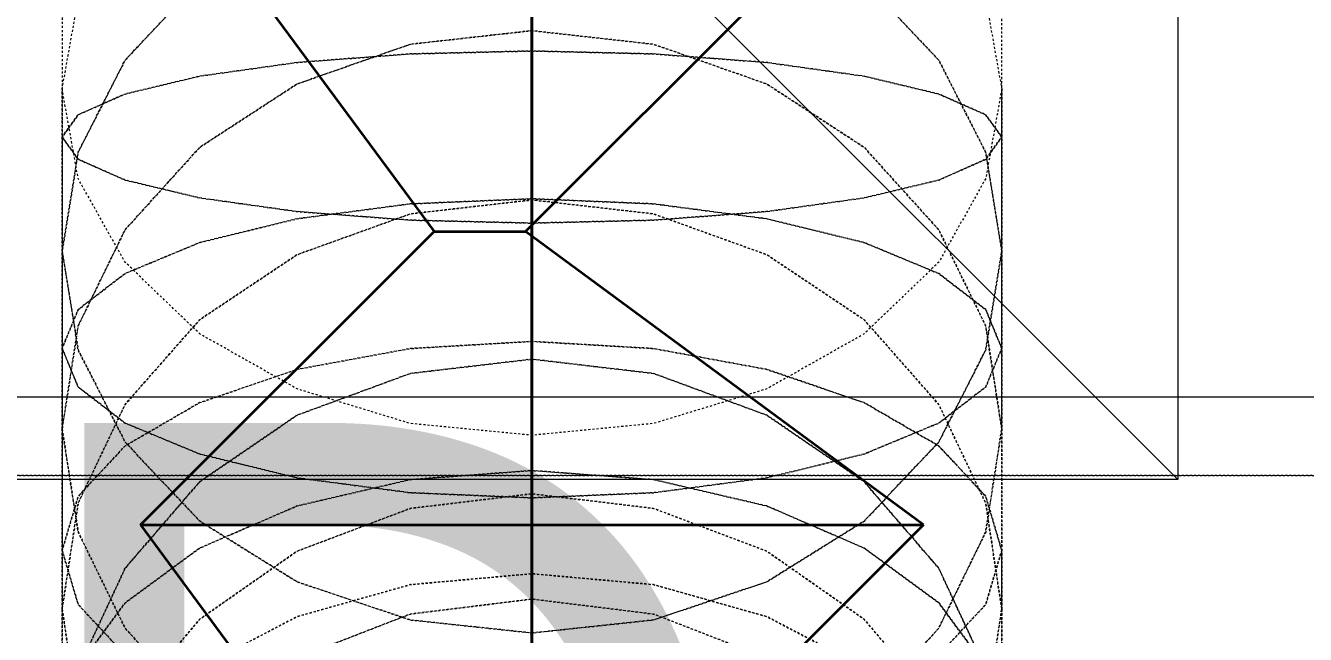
# Model space of a CAD drawing. Header units: inches. Extents: x -83664 to 20107, y -47222 to 19398.
# Drawn here: x -12824.1 to -12497.2, y -36042.6 to -35887 of the extents above; entities that cross this region are included whole.
import ezdxf

# ---------------------------------------------------------------- set-up
doc = ezdxf.new("R2010")
doc.units = ezdxf.units.IN
doc.header["$MEASUREMENT"] = 0
doc.linetypes.add('Center', pattern=[29.999999, 12, -6, 6, -6])
doc.linetypes.add('Hidden 0_50', pattern=[1.0584, 0.5292, -0.5292])
for name, color, linetype, lineweight in [('A-DETL-GENF', 7, 'Continuous', 9), ('M-HVAC-CDFF', 7, 'Continuous', 9), ('M-HVAC-DUCT-CNTR', 7, 'Center', 9), ('M-HVAC-DUCT-IDEN', 7, 'Continuous', 18)]:
    doc.layers.add(name, color=color, linetype=linetype, lineweight=lineweight)
doc.layers.add('M-HVAC-DUCT', color=7, linetype='Continuous', lineweight=9, true_color=0xffe97f)
doc.layers.add('M-HVAC-DUCT-PATT', color=7, linetype='Continuous', lineweight=35, true_color=0x007f00)
doc.styles.add('Arial Narrow_21', font='ARIALN.TTF', dxfattribs={"height": 240})

# ---------------------------------------------------------------- blocks, each defined once
blk = doc.blocks.new('GCE-AT-Return Air Rectangular Diffuser - 230x230-V39-FIRST FLOOR AC CONDITIONING LAYOUT - PART A')
at = {"layer": 'A-DETL-GENF'}
for p, q in [((-165, 165), (165, -165)), ((165, 165), (165, -165)), ((165, -165), (-165, -165))]:
    blk.add_line(p, q, dxfattribs=at)
blk = doc.blocks.new('TEMW-SMBZ-HO-BM-HVAC-00002_rvt-1-FIRST FLOOR AC CONDITIONING LAYOUT - PART A')
at = {"layer": 'M-HVAC-DUCT', "color": 6, "linetype": 'Hidden 0_50', "true_color": 0xff00ff}
for p, q in [((138641.87, 62499.97), (138641.87, 62456.75)), ((138641.87, 62499.97), (138641.87, 62456.75)), ((138881.87, 62456.75), (138881.87, 62499.97)), ((138881.87, 62456.75), (138881.87, 62499.97)), ((138641.87, 62469.03), (138641.87, 62427.6)), ((138641.87, 62427.6), (138641.87, 62469.03)), ((138881.87, 62427.6), (138881.87, 62469.03)), ((138881.87, 62469.03), (138881.87, 62427.6)), ((138641.87, 62456.75), (138641.87, 62402.75)), ((138641.87, 62456.75), (138641.87, 62402.75)), ((138881.87, 62402.75), (138881.87, 62456.75)), ((138881.87, 62402.75), (138881.87, 62456.75)), ((138641.87, 62427.6), (138641.87, 62382.14)), ((138641.87, 62382.14), (138641.87, 62427.6)), ((138881.87, 62382.14), (138881.87, 62427.6)), ((138881.87, 62427.6), (138881.87, 62382.14)), ((138641.87, 62402.75), (138641.87, 62351.1)), ((138641.87, 62402.75), (138641.87, 62351.1)), ((138881.87, 62351.1), (138881.87, 62402.75)), ((138881.87, 62351.1), (138881.87, 62402.75)), ((138641.87, 62382.14), (138641.87, 62336.14)), ((138641.87, 62336.14), (138641.87, 62382.14)), ((138881.87, 62336.14), (138881.87, 62382.14)), ((138881.87, 62382.14), (138881.87, 62336.14)), ((138641.87, 62351.1), (138641.87, 62303.89)), ((138641.87, 62351.1), (138641.87, 62303.89)), ((138881.87, 62303.89), (138881.87, 62351.1)), ((138881.87, 62303.89), (138881.87, 62351.1)), ((138641.87, 62336.14), (138641.87, 62293.09)), ((138641.87, 62293.09), (138641.87, 62336.14)), ((138881.87, 62293.09), (138881.87, 62336.14)), ((138881.87, 62336.14), (138881.87, 62293.09))]:
    blk.add_line(p, q, dxfattribs=at)
at = {"layer": 'M-HVAC-DUCT', "color": 30, "true_color": 0xff7f00}
blk.add_line((139940.2, 62390.24), (134799.47, 62390.24), dxfattribs=at)
blk.add_line((139940.2, 62390.24), (134799.47, 62390.24), dxfattribs=at)
at = {"layer": 'M-HVAC-DUCT', "color": 30, "linetype": 'Hidden 0_50', "true_color": 0xff7f00}
for p, q in [((134799.47, 62370.24), (139940.2, 62370.24)), ((139940.2, 62370.24), (134799.47, 62370.24))]:
    blk.add_line(p, q, dxfattribs=at)
at = {"layer": 'M-HVAC-DUCT', "color": 6, "linetype": 'Hidden 0_50', "true_color": 0xff00ff, "flags": 128}
for points in [[(138641.87, 62469.03), (138645.96, 62491.94), (138657.94, 62513.28), (138677.01, 62531.62), (138701.87, 62545.68), (138730.81, 62554.52), (138761.87, 62557.54), (138792.93, 62554.52), (138821.87, 62545.68), (138846.72, 62531.62), (138865.79, 62513.28), (138877.78, 62491.94), (138881.87, 62469.03)], [(138641.87, 62427.6), (138645.96, 62452.86), (138657.94, 62476.4), (138677.01, 62496.61), (138701.87, 62512.13), (138730.81, 62521.88), (138761.87, 62525.2), (138792.93, 62521.88), (138821.87, 62512.13), (138846.72, 62496.61), (138865.79, 62476.4), (138877.78, 62452.86), (138881.87, 62427.6)], [(138881.87, 62427.6), (138877.78, 62452.86), (138865.79, 62476.4), (138846.72, 62496.61), (138821.87, 62512.13), (138792.93, 62521.88), (138761.87, 62525.2), (138730.81, 62521.88), (138701.87, 62512.13), (138677.01, 62496.61), (138657.94, 62476.4), (138645.96, 62452.86), (138641.87, 62427.6)], [(138641.87, 62382.14), (138645.96, 62408.49), (138657.94, 62433.04), (138677.01, 62454.12), (138701.87, 62470.3), (138730.81, 62480.46), (138761.87, 62483.93), (138792.93, 62480.46), (138821.87, 62470.3), (138846.72, 62454.12), (138865.79, 62433.04), (138877.78, 62408.49), (138881.87, 62382.14)], [(138881.87, 62382.14), (138877.78, 62408.49), (138865.79, 62433.04), (138846.72, 62454.12), (138821.87, 62470.3), (138792.93, 62480.46), (138761.87, 62483.93), (138730.81, 62480.46), (138701.87, 62470.3), (138677.01, 62454.12), (138657.94, 62433.04), (138645.96, 62408.49), (138641.87, 62382.14)], [(138641.87, 62456.75), (138645.96, 62462.44), (138657.94, 62467.74), (138677.01, 62472.3), (138701.87, 62475.8), (138730.81, 62477.99), (138761.87, 62478.74), (138792.93, 62477.99), (138821.87, 62475.8), (138846.72, 62472.3), (138865.79, 62467.74), (138877.78, 62462.44), (138881.87, 62456.75)], [(138881.87, 62456.75), (138877.78, 62462.44), (138865.79, 62467.74), (138846.72, 62472.3), (138821.87, 62475.8), (138792.93, 62477.99), (138761.87, 62478.74), (138730.81, 62477.99), (138701.87, 62475.8), (138677.01, 62472.3), (138657.94, 62467.74), (138645.96, 62462.44), (138641.87, 62456.75)], [(138881.87, 62469.03), (138877.78, 62446.12), (138865.79, 62424.77), (138846.72, 62406.44), (138821.87, 62392.38), (138792.93, 62383.53), (138761.87, 62380.52), (138730.81, 62383.53), (138701.87, 62392.38), (138677.01, 62406.44), (138657.94, 62424.77), (138645.96, 62446.12), (138641.87, 62469.03)], [(138881.87, 62456.75), (138877.78, 62451.05), (138865.79, 62445.75), (138846.72, 62441.19), (138821.87, 62437.7), (138792.93, 62435.5), (138761.87, 62434.75), (138730.81, 62435.5), (138701.87, 62437.7), (138677.01, 62441.19), (138657.94, 62445.75), (138645.96, 62451.05), (138641.87, 62456.75)], [(138641.87, 62456.75), (138645.96, 62451.05), (138657.94, 62445.75), (138677.01, 62441.19), (138701.87, 62437.7), (138730.81, 62435.5), (138761.87, 62434.75), (138792.93, 62435.5), (138821.87, 62437.7), (138846.72, 62441.19), (138865.79, 62445.75), (138877.78, 62451.05), (138881.87, 62456.75)], [(138641.87, 62402.75), (138645.96, 62412.65), (138657.94, 62421.86), (138677.01, 62429.78), (138701.87, 62435.85), (138730.81, 62439.67), (138761.87, 62440.97), (138792.93, 62439.67), (138821.87, 62435.85), (138846.72, 62429.78), (138865.79, 62421.86), (138877.78, 62412.65), (138881.87, 62402.75)], [(138881.87, 62402.75), (138877.78, 62412.65), (138865.79, 62421.86), (138846.72, 62429.78), (138821.87, 62435.85), (138792.93, 62439.67), (138761.87, 62440.97), (138730.81, 62439.67), (138701.87, 62435.85), (138677.01, 62429.78), (138657.94, 62421.86), (138645.96, 62412.65), (138641.87, 62402.75)], [(138641.87, 62336.14), (138645.96, 62363.19), (138657.94, 62388.41), (138677.01, 62410.06), (138701.87, 62426.67), (138730.81, 62437.11), (138761.87, 62440.67), (138792.93, 62437.11), (138821.87, 62426.67), (138846.72, 62410.06), (138865.79, 62388.41), (138877.78, 62363.19), (138881.87, 62336.14)], [(138881.87, 62336.14), (138877.78, 62363.19), (138865.79, 62388.41), (138846.72, 62410.06), (138821.87, 62426.67), (138792.93, 62437.11), (138761.87, 62440.67), (138730.81, 62437.11), (138701.87, 62426.67), (138677.01, 62410.06), (138657.94, 62388.41), (138645.96, 62363.19), (138641.87, 62336.14)], [(138881.87, 62427.6), (138877.78, 62402.34), (138865.79, 62378.8), (138846.72, 62358.58), (138821.87, 62343.07), (138792.93, 62333.32), (138761.87, 62330), (138730.81, 62333.32), (138701.87, 62343.07), (138677.01, 62358.58), (138657.94, 62378.8), (138645.96, 62402.34), (138641.87, 62427.6)], [(138641.87, 62427.6), (138645.96, 62402.34), (138657.94, 62378.8), (138677.01, 62358.58), (138701.87, 62343.07), (138730.81, 62333.32), (138761.87, 62330), (138792.93, 62333.32), (138821.87, 62343.07), (138846.72, 62358.58), (138865.79, 62378.8), (138877.78, 62402.34), (138881.87, 62427.6)], [(138641.87, 62351.1), (138645.96, 62364.92), (138657.94, 62377.8), (138677.01, 62388.87), (138701.87, 62397.36), (138730.81, 62402.69), (138761.87, 62404.51), (138792.93, 62402.69), (138821.87, 62397.36), (138846.72, 62388.87), (138865.79, 62377.8), (138877.78, 62364.92), (138881.87, 62351.1)], [(138881.87, 62351.1), (138877.78, 62364.92), (138865.79, 62377.8), (138846.72, 62388.87), (138821.87, 62397.36), (138792.93, 62402.69), (138761.87, 62404.51), (138730.81, 62402.69), (138701.87, 62397.36), (138677.01, 62388.87), (138657.94, 62377.8), (138645.96, 62364.92), (138641.87, 62351.1)], [(138881.87, 62402.75), (138877.78, 62392.86), (138865.79, 62383.64), (138846.72, 62375.73), (138821.87, 62369.65), (138792.93, 62365.84), (138761.87, 62364.53), (138730.81, 62365.84), (138701.87, 62369.65), (138677.01, 62375.73), (138657.94, 62383.64), (138645.96, 62392.86), (138641.87, 62402.75)], [(138641.87, 62402.75), (138645.96, 62392.86), (138657.94, 62383.64), (138677.01, 62375.73), (138701.87, 62369.65), (138730.81, 62365.84), (138761.87, 62364.53), (138792.93, 62365.84), (138821.87, 62369.65), (138846.72, 62375.73), (138865.79, 62383.64), (138877.78, 62392.86), (138881.87, 62402.75)], [(138641.87, 62293.09), (138645.96, 62320.75), (138657.94, 62346.53), (138677.01, 62368.67), (138701.87, 62385.65), (138730.81, 62396.33), (138761.87, 62399.97), (138792.93, 62396.33), (138821.87, 62385.65), (138846.72, 62368.67), (138865.79, 62346.53), (138877.78, 62320.75), (138881.87, 62293.09)], [(138881.87, 62293.09), (138877.78, 62320.75), (138865.79, 62346.53), (138846.72, 62368.67), (138821.87, 62385.65), (138792.93, 62396.33), (138761.87, 62399.97), (138730.81, 62396.33), (138701.87, 62385.65), (138677.01, 62368.67), (138657.94, 62346.53), (138645.96, 62320.75), (138641.87, 62293.09)], [(138881.87, 62382.14), (138877.78, 62355.79), (138865.79, 62331.24), (138846.72, 62310.16), (138821.87, 62293.99), (138792.93, 62283.82), (138761.87, 62280.35), (138730.81, 62283.82), (138701.87, 62293.99), (138677.01, 62310.16), (138657.94, 62331.24), (138645.96, 62355.79), (138641.87, 62382.14)], [(138641.87, 62382.14), (138645.96, 62355.79), (138657.94, 62331.24), (138677.01, 62310.16), (138701.87, 62293.99), (138730.81, 62283.82), (138761.87, 62280.35), (138792.93, 62283.82), (138821.87, 62293.99), (138846.72, 62310.16), (138865.79, 62331.24), (138877.78, 62355.79), (138881.87, 62382.14)], [(138641.87, 62303.89), (138645.96, 62321.39), (138657.94, 62337.7), (138677.01, 62351.7), (138701.87, 62362.45), (138730.81, 62369.2), (138761.87, 62371.51), (138792.93, 62369.2), (138821.87, 62362.45), (138846.72, 62351.7), (138865.79, 62337.7), (138877.78, 62321.39), (138881.87, 62303.89)], [(138881.87, 62303.89), (138877.78, 62321.39), (138865.79, 62337.7), (138846.72, 62351.7), (138821.87, 62362.45), (138792.93, 62369.2), (138761.87, 62371.51), (138730.81, 62369.2), (138701.87, 62362.45), (138677.01, 62351.7), (138657.94, 62337.7), (138645.96, 62321.39), (138641.87, 62303.89)], [(138641.87, 62256.17), (138645.96, 62284.48), (138657.94, 62310.86), (138677.01, 62333.52), (138701.87, 62350.9), (138730.81, 62361.83), (138761.87, 62365.56), (138792.93, 62361.83), (138821.87, 62350.9), (138846.72, 62333.52), (138865.79, 62310.86), (138877.78, 62284.48), (138881.87, 62256.17)], [(138881.87, 62256.17), (138877.78, 62284.48), (138865.79, 62310.86), (138846.72, 62333.52), (138821.87, 62350.9), (138792.93, 62361.83), (138761.87, 62365.56), (138730.81, 62361.83), (138701.87, 62350.9), (138677.01, 62333.52), (138657.94, 62310.86), (138645.96, 62284.48), (138641.87, 62256.17)], [(138881.87, 62351.1), (138877.78, 62337.27), (138865.79, 62324.39), (138846.72, 62313.32), (138821.87, 62304.83), (138792.93, 62299.5), (138761.87, 62297.68), (138730.81, 62299.5), (138701.87, 62304.83), (138677.01, 62313.32), (138657.94, 62324.39), (138645.96, 62337.27), (138641.87, 62351.1)], [(138641.87, 62351.1), (138645.96, 62337.27), (138657.94, 62324.39), (138677.01, 62313.32), (138701.87, 62304.83), (138730.81, 62299.5), (138761.87, 62297.68), (138792.93, 62299.5), (138821.87, 62304.83), (138846.72, 62313.32), (138865.79, 62324.39), (138877.78, 62337.27), (138881.87, 62351.1)], [(138641.87, 62263.27), (138645.96, 62284.46), (138657.94, 62304.2), (138677.01, 62321.16), (138701.87, 62334.17), (138730.81, 62342.35), (138761.87, 62345.14), (138792.93, 62342.35), (138821.87, 62334.17), (138846.72, 62321.16), (138865.79, 62304.2), (138877.78, 62284.46), (138881.87, 62263.27)], [(138881.87, 62263.27), (138877.78, 62284.46), (138865.79, 62304.2), (138846.72, 62321.16), (138821.87, 62334.17), (138792.93, 62342.35), (138761.87, 62345.14), (138730.81, 62342.35), (138701.87, 62334.17), (138677.01, 62321.16), (138657.94, 62304.2), (138645.96, 62284.46), (138641.87, 62263.27)], [(138641.87, 62226.45), (138645.96, 62255.49), (138657.94, 62282.55), (138677.01, 62305.79), (138701.87, 62323.62), (138730.81, 62334.83), (138761.87, 62338.66), (138792.93, 62334.83), (138821.87, 62323.62), (138846.72, 62305.79), (138865.79, 62282.55), (138877.78, 62255.49), (138881.87, 62226.45)], [(138881.87, 62226.45), (138877.78, 62255.49), (138865.79, 62282.55), (138846.72, 62305.79), (138821.87, 62323.62), (138792.93, 62334.83), (138761.87, 62338.66), (138730.81, 62334.83), (138701.87, 62323.62), (138677.01, 62305.79), (138657.94, 62282.55), (138645.96, 62255.49), (138641.87, 62226.45)], [(138881.87, 62336.14), (138877.78, 62309.08), (138865.79, 62283.87), (138846.72, 62262.22), (138821.87, 62245.61), (138792.93, 62235.17), (138761.87, 62231.61), (138730.81, 62235.17), (138701.87, 62245.61), (138677.01, 62262.22), (138657.94, 62283.87), (138645.96, 62309.08), (138641.87, 62336.14)], [(138641.87, 62336.14), (138645.96, 62309.08), (138657.94, 62283.87), (138677.01, 62262.22), (138701.87, 62245.61), (138730.81, 62235.17), (138761.87, 62231.61), (138792.93, 62235.17), (138821.87, 62245.61), (138846.72, 62262.22), (138865.79, 62283.87), (138877.78, 62309.08), (138881.87, 62336.14)]]:
    blk.add_lwpolyline(points, dxfattribs=at)
at = {"layer": 'M-HVAC-DUCT-CNTR', "color": 6, "linetype": 'Continuous', "lineweight": 35, "true_color": 0xff00ff}
blk.add_open_spline([(138761.87, 62510.95), (138761.87, 62424.3), (138761.87, 62136.82), (138761.87, 62164.73), (138761.87, 62534.26), (138761.87, 62534.26)], degree=3, knots=[0, 0, 0, 0, 0.852906, 2.605043, 3.8694, 3.8694, 3.8694, 3.8694], dxfattribs=at)
at = {"layer": 'M-HVAC-DUCT-PATT', "color": 6, "true_color": 0xff00ff}
for p, q in [((138661.87, 62534.26), (138736.87, 62432.63)), ((138861.87, 62534.26), (138760.25, 62432.63)), ((138661.87, 62357.63), (138736.87, 62432.63)), ((138736.87, 62432.63), (138760.25, 62432.63)), ((138861.87, 62357.63), (138760.25, 62432.63)), ((138661.87, 62357.63), (138861.87, 62357.63)), ((138661.87, 62357.63), (138861.87, 62357.63)), ((138661.87, 62357.63), (138736.87, 62256.01)), ((138861.87, 62357.63), (138760.25, 62256.01))]:
    blk.add_line(p, q, dxfattribs=at)
at = {"layer": 'M-HVAC-CDFF', "color": 6, "linetype": 'Hidden 0_50', "lineweight": 9, "true_color": 0xff00ff}
blk.add_blockref('GCE-AT-Return Air Rectangular Diffuser - 230x230-V39-FIRST FLOOR AC CONDITIONING LAYOUT - PART A', (138761.87, 62534.26), dxfattribs=at)
blk = doc.blocks.new('TEMW-SMBZ-HO-BM-HVAC-00002_rvt-2-FIRST FLOOR AC CONDITIONING LAYOUT - PART A')
at = {"layer": 'M-HVAC-DUCT', "color": 6, "linetype": 'Hidden 0_50', "true_color": 0xff00ff}
for p, q in [((138641.87, 62499.97), (138641.87, 62456.75)), ((138641.87, 62499.97), (138641.87, 62456.75)), ((138881.87, 62456.75), (138881.87, 62499.97)), ((138881.87, 62456.75), (138881.87, 62499.97)), ((138641.87, 62469.03), (138641.87, 62427.6)), ((138641.87, 62427.6), (138641.87, 62469.03)), ((138881.87, 62427.6), (138881.87, 62469.03)), ((138881.87, 62469.03), (138881.87, 62427.6)), ((138641.87, 62456.75), (138641.87, 62402.75)), ((138641.87, 62456.75), (138641.87, 62402.75)), ((138881.87, 62402.75), (138881.87, 62456.75)), ((138881.87, 62402.75), (138881.87, 62456.75)), ((138641.87, 62427.6), (138641.87, 62382.14)), ((138641.87, 62382.14), (138641.87, 62427.6)), ((138881.87, 62382.14), (138881.87, 62427.6)), ((138881.87, 62427.6), (138881.87, 62382.14)), ((138641.87, 62402.75), (138641.87, 62351.1)), ((138641.87, 62402.75), (138641.87, 62351.1)), ((138881.87, 62351.1), (138881.87, 62402.75)), ((138881.87, 62351.1), (138881.87, 62402.75)), ((138641.87, 62382.14), (138641.87, 62336.14)), ((138641.87, 62336.14), (138641.87, 62382.14)), ((138881.87, 62336.14), (138881.87, 62382.14)), ((138881.87, 62382.14), (138881.87, 62336.14)), ((138641.87, 62351.1), (138641.87, 62303.89)), ((138641.87, 62351.1), (138641.87, 62303.89)), ((138881.87, 62303.89), (138881.87, 62351.1)), ((138881.87, 62303.89), (138881.87, 62351.1)), ((138641.87, 62336.14), (138641.87, 62293.09)), ((138641.87, 62293.09), (138641.87, 62336.14)), ((138881.87, 62293.09), (138881.87, 62336.14)), ((138881.87, 62336.14), (138881.87, 62293.09))]:
    blk.add_line(p, q, dxfattribs=at)
at = {"layer": 'M-HVAC-DUCT', "color": 30, "true_color": 0xff7f00}
blk.add_line((139940.2, 62390.24), (134799.47, 62390.24), dxfattribs=at)
blk.add_line((139940.2, 62390.24), (134799.47, 62390.24), dxfattribs=at)
at = {"layer": 'M-HVAC-DUCT', "color": 30, "linetype": 'Hidden 0_50', "true_color": 0xff7f00}
for p, q in [((134799.47, 62370.24), (139940.2, 62370.24)), ((139940.2, 62370.24), (134799.47, 62370.24))]:
    blk.add_line(p, q, dxfattribs=at)
at = {"layer": 'M-HVAC-DUCT', "color": 6, "linetype": 'Hidden 0_50', "true_color": 0xff00ff, "flags": 128}
for points in [[(138641.87, 62469.03), (138645.96, 62491.94), (138657.94, 62513.28), (138677.01, 62531.62), (138701.87, 62545.68), (138730.81, 62554.52), (138761.87, 62557.54), (138792.93, 62554.52), (138821.87, 62545.68), (138846.72, 62531.62), (138865.79, 62513.28), (138877.78, 62491.94), (138881.87, 62469.03)], [(138641.87, 62427.6), (138645.96, 62452.86), (138657.94, 62476.4), (138677.01, 62496.61), (138701.87, 62512.13), (138730.81, 62521.88), (138761.87, 62525.2), (138792.93, 62521.88), (138821.87, 62512.13), (138846.72, 62496.61), (138865.79, 62476.4), (138877.78, 62452.86), (138881.87, 62427.6)], [(138881.87, 62427.6), (138877.78, 62452.86), (138865.79, 62476.4), (138846.72, 62496.61), (138821.87, 62512.13), (138792.93, 62521.88), (138761.87, 62525.2), (138730.81, 62521.88), (138701.87, 62512.13), (138677.01, 62496.61), (138657.94, 62476.4), (138645.96, 62452.86), (138641.87, 62427.6)], [(138641.87, 62382.14), (138645.96, 62408.49), (138657.94, 62433.04), (138677.01, 62454.12), (138701.87, 62470.3), (138730.81, 62480.46), (138761.87, 62483.93), (138792.93, 62480.46), (138821.87, 62470.3), (138846.72, 62454.12), (138865.79, 62433.04), (138877.78, 62408.49), (138881.87, 62382.14)], [(138881.87, 62382.14), (138877.78, 62408.49), (138865.79, 62433.04), (138846.72, 62454.12), (138821.87, 62470.3), (138792.93, 62480.46), (138761.87, 62483.93), (138730.81, 62480.46), (138701.87, 62470.3), (138677.01, 62454.12), (138657.94, 62433.04), (138645.96, 62408.49), (138641.87, 62382.14)], [(138641.87, 62456.75), (138645.96, 62462.44), (138657.94, 62467.74), (138677.01, 62472.3), (138701.87, 62475.8), (138730.81, 62477.99), (138761.87, 62478.74), (138792.93, 62477.99), (138821.87, 62475.8), (138846.72, 62472.3), (138865.79, 62467.74), (138877.78, 62462.44), (138881.87, 62456.75)], [(138881.87, 62456.75), (138877.78, 62462.44), (138865.79, 62467.74), (138846.72, 62472.3), (138821.87, 62475.8), (138792.93, 62477.99), (138761.87, 62478.74), (138730.81, 62477.99), (138701.87, 62475.8), (138677.01, 62472.3), (138657.94, 62467.74), (138645.96, 62462.44), (138641.87, 62456.75)], [(138881.87, 62469.03), (138877.78, 62446.12), (138865.79, 62424.77), (138846.72, 62406.44), (138821.87, 62392.38), (138792.93, 62383.53), (138761.87, 62380.52), (138730.81, 62383.53), (138701.87, 62392.38), (138677.01, 62406.44), (138657.94, 62424.77), (138645.96, 62446.12), (138641.87, 62469.03)], [(138881.87, 62456.75), (138877.78, 62451.05), (138865.79, 62445.75), (138846.72, 62441.19), (138821.87, 62437.7), (138792.93, 62435.5), (138761.87, 62434.75), (138730.81, 62435.5), (138701.87, 62437.7), (138677.01, 62441.19), (138657.94, 62445.75), (138645.96, 62451.05), (138641.87, 62456.75)], [(138641.87, 62456.75), (138645.96, 62451.05), (138657.94, 62445.75), (138677.01, 62441.19), (138701.87, 62437.7), (138730.81, 62435.5), (138761.87, 62434.75), (138792.93, 62435.5), (138821.87, 62437.7), (138846.72, 62441.19), (138865.79, 62445.75), (138877.78, 62451.05), (138881.87, 62456.75)], [(138641.87, 62402.75), (138645.96, 62412.65), (138657.94, 62421.86), (138677.01, 62429.78), (138701.87, 62435.85), (138730.81, 62439.67), (138761.87, 62440.97), (138792.93, 62439.67), (138821.87, 62435.85), (138846.72, 62429.78), (138865.79, 62421.86), (138877.78, 62412.65), (138881.87, 62402.75)], [(138881.87, 62402.75), (138877.78, 62412.65), (138865.79, 62421.86), (138846.72, 62429.78), (138821.87, 62435.85), (138792.93, 62439.67), (138761.87, 62440.97), (138730.81, 62439.67), (138701.87, 62435.85), (138677.01, 62429.78), (138657.94, 62421.86), (138645.96, 62412.65), (138641.87, 62402.75)], [(138641.87, 62336.14), (138645.96, 62363.19), (138657.94, 62388.41), (138677.01, 62410.06), (138701.87, 62426.67), (138730.81, 62437.11), (138761.87, 62440.67), (138792.93, 62437.11), (138821.87, 62426.67), (138846.72, 62410.06), (138865.79, 62388.41), (138877.78, 62363.19), (138881.87, 62336.14)], [(138881.87, 62336.14), (138877.78, 62363.19), (138865.79, 62388.41), (138846.72, 62410.06), (138821.87, 62426.67), (138792.93, 62437.11), (138761.87, 62440.67), (138730.81, 62437.11), (138701.87, 62426.67), (138677.01, 62410.06), (138657.94, 62388.41), (138645.96, 62363.19), (138641.87, 62336.14)], [(138881.87, 62427.6), (138877.78, 62402.34), (138865.79, 62378.8), (138846.72, 62358.58), (138821.87, 62343.07), (138792.93, 62333.32), (138761.87, 62330), (138730.81, 62333.32), (138701.87, 62343.07), (138677.01, 62358.58), (138657.94, 62378.8), (138645.96, 62402.34), (138641.87, 62427.6)], [(138641.87, 62427.6), (138645.96, 62402.34), (138657.94, 62378.8), (138677.01, 62358.58), (138701.87, 62343.07), (138730.81, 62333.32), (138761.87, 62330), (138792.93, 62333.32), (138821.87, 62343.07), (138846.72, 62358.58), (138865.79, 62378.8), (138877.78, 62402.34), (138881.87, 62427.6)], [(138641.87, 62351.1), (138645.96, 62364.92), (138657.94, 62377.8), (138677.01, 62388.87), (138701.87, 62397.36), (138730.81, 62402.69), (138761.87, 62404.51), (138792.93, 62402.69), (138821.87, 62397.36), (138846.72, 62388.87), (138865.79, 62377.8), (138877.78, 62364.92), (138881.87, 62351.1)], [(138881.87, 62351.1), (138877.78, 62364.92), (138865.79, 62377.8), (138846.72, 62388.87), (138821.87, 62397.36), (138792.93, 62402.69), (138761.87, 62404.51), (138730.81, 62402.69), (138701.87, 62397.36), (138677.01, 62388.87), (138657.94, 62377.8), (138645.96, 62364.92), (138641.87, 62351.1)], [(138881.87, 62402.75), (138877.78, 62392.86), (138865.79, 62383.64), (138846.72, 62375.73), (138821.87, 62369.65), (138792.93, 62365.84), (138761.87, 62364.53), (138730.81, 62365.84), (138701.87, 62369.65), (138677.01, 62375.73), (138657.94, 62383.64), (138645.96, 62392.86), (138641.87, 62402.75)], [(138641.87, 62402.75), (138645.96, 62392.86), (138657.94, 62383.64), (138677.01, 62375.73), (138701.87, 62369.65), (138730.81, 62365.84), (138761.87, 62364.53), (138792.93, 62365.84), (138821.87, 62369.65), (138846.72, 62375.73), (138865.79, 62383.64), (138877.78, 62392.86), (138881.87, 62402.75)], [(138641.87, 62293.09), (138645.96, 62320.75), (138657.94, 62346.53), (138677.01, 62368.67), (138701.87, 62385.65), (138730.81, 62396.33), (138761.87, 62399.97), (138792.93, 62396.33), (138821.87, 62385.65), (138846.72, 62368.67), (138865.79, 62346.53), (138877.78, 62320.75), (138881.87, 62293.09)], [(138881.87, 62293.09), (138877.78, 62320.75), (138865.79, 62346.53), (138846.72, 62368.67), (138821.87, 62385.65), (138792.93, 62396.33), (138761.87, 62399.97), (138730.81, 62396.33), (138701.87, 62385.65), (138677.01, 62368.67), (138657.94, 62346.53), (138645.96, 62320.75), (138641.87, 62293.09)], [(138881.87, 62382.14), (138877.78, 62355.79), (138865.79, 62331.24), (138846.72, 62310.16), (138821.87, 62293.99), (138792.93, 62283.82), (138761.87, 62280.35), (138730.81, 62283.82), (138701.87, 62293.99), (138677.01, 62310.16), (138657.94, 62331.24), (138645.96, 62355.79), (138641.87, 62382.14)], [(138641.87, 62382.14), (138645.96, 62355.79), (138657.94, 62331.24), (138677.01, 62310.16), (138701.87, 62293.99), (138730.81, 62283.82), (138761.87, 62280.35), (138792.93, 62283.82), (138821.87, 62293.99), (138846.72, 62310.16), (138865.79, 62331.24), (138877.78, 62355.79), (138881.87, 62382.14)], [(138641.87, 62303.89), (138645.96, 62321.39), (138657.94, 62337.7), (138677.01, 62351.7), (138701.87, 62362.45), (138730.81, 62369.2), (138761.87, 62371.51), (138792.93, 62369.2), (138821.87, 62362.45), (138846.72, 62351.7), (138865.79, 62337.7), (138877.78, 62321.39), (138881.87, 62303.89)], [(138881.87, 62303.89), (138877.78, 62321.39), (138865.79, 62337.7), (138846.72, 62351.7), (138821.87, 62362.45), (138792.93, 62369.2), (138761.87, 62371.51), (138730.81, 62369.2), (138701.87, 62362.45), (138677.01, 62351.7), (138657.94, 62337.7), (138645.96, 62321.39), (138641.87, 62303.89)], [(138641.87, 62256.17), (138645.96, 62284.48), (138657.94, 62310.86), (138677.01, 62333.52), (138701.87, 62350.9), (138730.81, 62361.83), (138761.87, 62365.56), (138792.93, 62361.83), (138821.87, 62350.9), (138846.72, 62333.52), (138865.79, 62310.86), (138877.78, 62284.48), (138881.87, 62256.17)], [(138881.87, 62256.17), (138877.78, 62284.48), (138865.79, 62310.86), (138846.72, 62333.52), (138821.87, 62350.9), (138792.93, 62361.83), (138761.87, 62365.56), (138730.81, 62361.83), (138701.87, 62350.9), (138677.01, 62333.52), (138657.94, 62310.86), (138645.96, 62284.48), (138641.87, 62256.17)], [(138881.87, 62351.1), (138877.78, 62337.27), (138865.79, 62324.39), (138846.72, 62313.32), (138821.87, 62304.83), (138792.93, 62299.5), (138761.87, 62297.68), (138730.81, 62299.5), (138701.87, 62304.83), (138677.01, 62313.32), (138657.94, 62324.39), (138645.96, 62337.27), (138641.87, 62351.1)], [(138641.87, 62351.1), (138645.96, 62337.27), (138657.94, 62324.39), (138677.01, 62313.32), (138701.87, 62304.83), (138730.81, 62299.5), (138761.87, 62297.68), (138792.93, 62299.5), (138821.87, 62304.83), (138846.72, 62313.32), (138865.79, 62324.39), (138877.78, 62337.27), (138881.87, 62351.1)], [(138641.87, 62263.27), (138645.96, 62284.46), (138657.94, 62304.2), (138677.01, 62321.16), (138701.87, 62334.17), (138730.81, 62342.35), (138761.87, 62345.14), (138792.93, 62342.35), (138821.87, 62334.17), (138846.72, 62321.16), (138865.79, 62304.2), (138877.78, 62284.46), (138881.87, 62263.27)], [(138881.87, 62263.27), (138877.78, 62284.46), (138865.79, 62304.2), (138846.72, 62321.16), (138821.87, 62334.17), (138792.93, 62342.35), (138761.87, 62345.14), (138730.81, 62342.35), (138701.87, 62334.17), (138677.01, 62321.16), (138657.94, 62304.2), (138645.96, 62284.46), (138641.87, 62263.27)], [(138641.87, 62226.45), (138645.96, 62255.49), (138657.94, 62282.55), (138677.01, 62305.79), (138701.87, 62323.62), (138730.81, 62334.83), (138761.87, 62338.66), (138792.93, 62334.83), (138821.87, 62323.62), (138846.72, 62305.79), (138865.79, 62282.55), (138877.78, 62255.49), (138881.87, 62226.45)], [(138881.87, 62226.45), (138877.78, 62255.49), (138865.79, 62282.55), (138846.72, 62305.79), (138821.87, 62323.62), (138792.93, 62334.83), (138761.87, 62338.66), (138730.81, 62334.83), (138701.87, 62323.62), (138677.01, 62305.79), (138657.94, 62282.55), (138645.96, 62255.49), (138641.87, 62226.45)], [(138881.87, 62336.14), (138877.78, 62309.08), (138865.79, 62283.87), (138846.72, 62262.22), (138821.87, 62245.61), (138792.93, 62235.17), (138761.87, 62231.61), (138730.81, 62235.17), (138701.87, 62245.61), (138677.01, 62262.22), (138657.94, 62283.87), (138645.96, 62309.08), (138641.87, 62336.14)], [(138641.87, 62336.14), (138645.96, 62309.08), (138657.94, 62283.87), (138677.01, 62262.22), (138701.87, 62245.61), (138730.81, 62235.17), (138761.87, 62231.61), (138792.93, 62235.17), (138821.87, 62245.61), (138846.72, 62262.22), (138865.79, 62283.87), (138877.78, 62309.08), (138881.87, 62336.14)]]:
    blk.add_lwpolyline(points, dxfattribs=at)
at = {"layer": 'M-HVAC-DUCT-CNTR', "color": 6, "linetype": 'Continuous', "lineweight": 35, "true_color": 0xff00ff}
blk.add_open_spline([(138761.87, 62510.95), (138761.87, 62424.3), (138761.87, 62136.82), (138761.87, 62164.73), (138761.87, 62534.26), (138761.87, 62534.26)], degree=3, knots=[0, 0, 0, 0, 0.852906, 2.605043, 3.8694, 3.8694, 3.8694, 3.8694], dxfattribs=at)
at = {"layer": 'M-HVAC-DUCT-PATT', "color": 6, "true_color": 0xff00ff}
for p, q in [((138661.87, 62534.26), (138736.87, 62432.63)), ((138861.87, 62534.26), (138760.25, 62432.63)), ((138661.87, 62357.63), (138736.87, 62432.63)), ((138736.87, 62432.63), (138760.25, 62432.63)), ((138861.87, 62357.63), (138760.25, 62432.63)), ((138661.87, 62357.63), (138861.87, 62357.63)), ((138661.87, 62357.63), (138861.87, 62357.63)), ((138661.87, 62357.63), (138736.87, 62256.01)), ((138861.87, 62357.63), (138760.25, 62256.01))]:
    blk.add_line(p, q, dxfattribs=at)
at = {"layer": 'M-HVAC-CDFF', "color": 6, "linetype": 'Hidden 0_50', "lineweight": 9, "true_color": 0xff00ff}
blk.add_blockref('GCE-AT-Return Air Rectangular Diffuser - 230x230-V39-FIRST FLOOR AC CONDITIONING LAYOUT - PART A', (138761.87, 62534.26), dxfattribs=at)

msp = doc.modelspace()

# ---------------------------------------------------------------- block references
at = {"lineweight": 5}
for name in ['TEMW-SMBZ-HO-BM-HVAC-00002_rvt-1-FIRST FLOOR AC CONDITIONING LAYOUT - PART A', 'TEMW-SMBZ-HO-BM-HVAC-00002_rvt-2-FIRST FLOOR AC CONDITIONING LAYOUT - PART A']:
    msp.add_blockref(name, (-151456.65, -98372.21), dxfattribs=at)

# ---------------------------------------------------------------- texts
at = {"layer": 'M-HVAC-DUCT-IDEN', "lineweight": 9, "insert": (-14344.66, -35988.52), "char_height": 240, "width": 2152.5309, "attachment_point": 1, "style": 'Arial Narrow_21'}
msp.add_mtext('400x200 RAD', dxfattribs=at)

doc.saveas('drawing.dxf')
